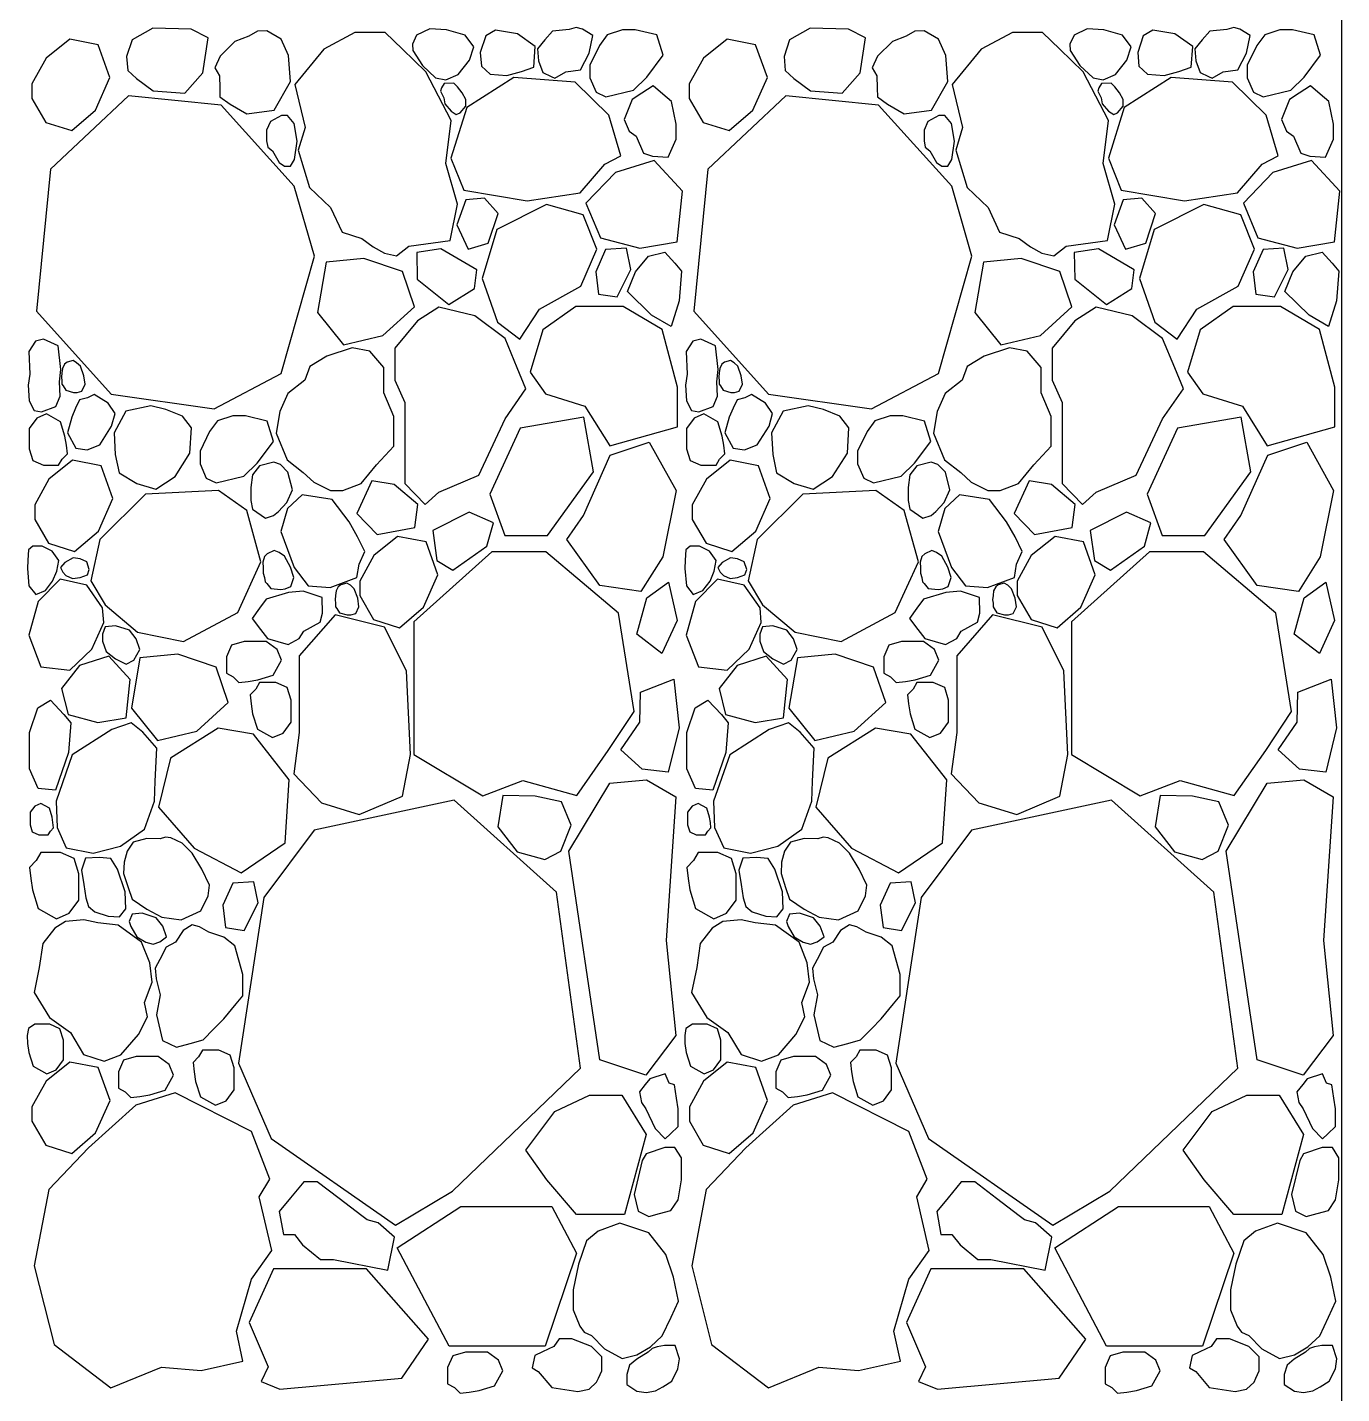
# Model space of a CAD drawing. Header units: millimetres. Extents: x 10227 to 13232, y 2 to 9351.
# Drawn here: x 11831.8 to 12008.2, y 6560.3 to 6743.6 of the extents above; entities that cross this region are included whole.
import ezdxf

# ---------------------------------------------------------------- set-up
doc = ezdxf.new("R2010")
doc.units = ezdxf.units.MM
doc.layers.add('A-WALL-FULL-EXTR', color=1, linetype='Continuous')
doc.layers.add('RETINO', color=20, linetype='Continuous')

msp = doc.modelspace()

# ---------------------------------------------------------------- linework, layer by layer
at = {"layer": 'A-WALL-FULL-EXTR', "ltscale": 0.1}
msp.add_line((12008.18, 6892), (12008.18, 6530.6), dxfattribs=at)
at = {"layer": 'RETINO'}
for points in [[(11848.62, 6743.52), (11845.87, 6741.94)], [(11855.34, 6737.51), (11856.05, 6742.21), (11853.78, 6743.39), (11848.62, 6743.52)], [(11861.25, 6732.03), (11864.93, 6732.49), (11867.1, 6736.36), (11866.83, 6739.85), (11865.85, 6742.03), (11863.93, 6743.14), (11862.69, 6743.12), (11861.52, 6742.44), (11859.66, 6741.74), (11857.67, 6739.77), (11856.96, 6738.2), (11857.57, 6737.14), (11857.61, 6735.46), (11857.64, 6734.31), (11859, 6733.31), (11861.25, 6732.03)], [(11882.98, 6714.24), (11888.53, 6715.01), (11889.5, 6719.88), (11887.94, 6725.35), (11888.66, 6731.13), (11885.26, 6737.67), (11882.14, 6740.69), (11879.82, 6742.93), (11875.76, 6742.93), (11871.58, 6740.69), (11867.71, 6735.97), (11869.08, 6730.19), (11868.16, 6727.15), (11869.68, 6722.13), (11872.49, 6719.47), (11874.03, 6716.16), (11876.67, 6715.29), (11878.19, 6714.15), (11879.71, 6713.34), (11881.34, 6712.95), (11882.98, 6714.24)], [(11884.83, 6738.51), (11886.59, 6736.84), (11887.94, 6736.58), (11889.6, 6737.28), (11891.11, 6739.24), (11891.72, 6741), (11890.53, 6742.58), (11888.05, 6743.3), (11885.79, 6743.44), (11884.04, 6742.57), (11883.48, 6741.35), (11883.51, 6740.5), (11884.83, 6738.51)], [(11893.33, 6742.5), (11892.58, 6740.26), (11892.73, 6738.42)], [(11894.64, 6743.25), (11893.33, 6742.5)], [(11899.76, 6738.3), (11899.96, 6741.04), (11897.56, 6742.77), (11894.64, 6743.25)], [(11904.05, 6737.67), (11906.02, 6737.92), (11907.19, 6740.18), (11907.67, 6742.53), (11906.3, 6743.36), (11905.46, 6743.6), (11904.52, 6743.34), (11902.26, 6743.11), (11901.25, 6741.97), (11900.26, 6740.76), (11900.4, 6739.13), (11900.96, 6737.55), (11902.08, 6737.01), (11902.59, 6736.79), (11904.05, 6737.67)], [(11909.44, 6734.31), (11913.14, 6735.19), (11914.94, 6736.95), (11917.11, 6739.87), (11916.28, 6742.6), (11913.37, 6743.3), (11911.65, 6743.3), (11909.63, 6742.64), (11908.56, 6741.2), (11907.27, 6738.55), (11907.27, 6736.86), (11908.12, 6734.94), (11909.44, 6734.31)], [(11936.85, 6743.52), (11934.09, 6741.94)], [(11943.57, 6737.51), (11944.27, 6742.21), (11942, 6743.39), (11936.85, 6743.52)], [(11949.48, 6732.03), (11953.15, 6732.49), (11955.33, 6736.36), (11955.06, 6739.85), (11954.07, 6742.03), (11952.16, 6743.14), (11950.91, 6743.12), (11949.75, 6742.44), (11947.88, 6741.74), (11945.89, 6739.77), (11945.18, 6738.2), (11945.8, 6737.14), (11945.84, 6735.46), (11945.87, 6734.31), (11947.22, 6733.31), (11949.48, 6732.03)], [(11971.21, 6714.24), (11976.76, 6715.01), (11977.73, 6719.88), (11976.17, 6725.35), (11976.89, 6731.13), (11973.49, 6737.67), (11970.37, 6740.69), (11968.05, 6742.93), (11963.99, 6742.93), (11959.81, 6740.69), (11955.93, 6735.97), (11957.3, 6730.19), (11956.39, 6727.15), (11957.91, 6722.13), (11960.72, 6719.47), (11962.26, 6716.16), (11964.9, 6715.29), (11966.42, 6714.15), (11967.94, 6713.34), (11969.57, 6712.95), (11971.21, 6714.24)], [(11973.05, 6738.51), (11974.82, 6736.84), (11976.16, 6736.58), (11977.83, 6737.28), (11979.34, 6739.24), (11979.95, 6741), (11978.76, 6742.58), (11976.28, 6743.3), (11974.01, 6743.44), (11972.26, 6742.57), (11971.71, 6741.35), (11971.73, 6740.5), (11973.05, 6738.51)], [(11981.55, 6742.5), (11980.81, 6740.26), (11980.96, 6738.42)], [(11982.86, 6743.25), (11981.55, 6742.5)], [(11987.99, 6738.3), (11988.19, 6741.04), (11985.79, 6742.77), (11982.86, 6743.25)], [(11992.27, 6737.67), (11994.25, 6737.92), (11995.42, 6740.18), (11995.89, 6742.53), (11994.53, 6743.36), (11993.69, 6743.6), (11992.75, 6743.34), (11990.48, 6743.11), (11989.47, 6741.97), (11988.48, 6740.76), (11988.63, 6739.13), (11989.18, 6737.55), (11990.31, 6737.01), (11990.82, 6736.79), (11992.27, 6737.67)], [(11997.66, 6734.31), (12001.36, 6735.19), (12003.17, 6736.95), (12005.34, 6739.87), (12004.51, 6742.6), (12001.59, 6743.3), (11999.88, 6743.3), (11997.86, 6742.64), (11996.78, 6741.2), (11995.5, 6738.55), (11995.5, 6736.86), (11996.34, 6734.94), (11997.66, 6734.31)], [(11834.26, 6730.87), (11837.75, 6729.77), (11840.94, 6732.51), (11842.88, 6736.88), (11841.3, 6741.28), (11837.48, 6742.02), (11834.3, 6739.47), (11832.4, 6736.03), (11832.4, 6734.08), (11834.26, 6730.87)], [(11845.87, 6741.94), (11845.12, 6739.7), (11845.27, 6737.85)], [(11922.49, 6730.87), (11925.97, 6729.77), (11929.17, 6732.51), (11931.11, 6736.88), (11929.52, 6741.28), (11925.71, 6742.02), (11922.53, 6739.47), (11920.62, 6736.03), (11920.62, 6734.08), (11922.49, 6730.87)], [(11934.09, 6741.94), (11933.34, 6739.7), (11933.49, 6737.85)], [(11845.27, 6737.85), (11846.45, 6736.78)], [(11846.45, 6736.78), (11848.67, 6735.12), (11852.93, 6734.79), (11855.34, 6737.51)], [(11888.64, 6726.09), (11890.36, 6721.77), (11898.87, 6720.36), (11905.99, 6721.42), (11909.28, 6725.27), (11911.46, 6726.39), (11909.82, 6731.85), (11905.31, 6736.25), (11897.09, 6736.9), (11890.76, 6732.89), (11888.64, 6726.09)], [(11892.73, 6738.42), (11893.92, 6737.35)], [(11893.92, 6737.35), (11896.13, 6737.18), (11898.12, 6737.7), (11899.76, 6738.3)], [(11933.49, 6737.85), (11934.68, 6736.78)], [(11934.68, 6736.78), (11936.89, 6735.12), (11941.15, 6734.79), (11943.57, 6737.51)], [(11976.87, 6726.09), (11978.59, 6721.77), (11987.1, 6720.36), (11994.22, 6721.42), (11997.51, 6725.27), (11999.68, 6726.39), (11998.04, 6731.85), (11993.54, 6736.25), (11985.32, 6736.9), (11978.99, 6732.89), (11976.87, 6726.09)], [(11980.96, 6738.42), (11982.14, 6737.35)], [(11982.14, 6737.35), (11984.36, 6737.18), (11986.35, 6737.7), (11987.99, 6738.3)], [(11887.83, 6733.37), (11888.65, 6732.38), (11889.36, 6731.95), (11889.89, 6732.14), (11890.62, 6733.03), (11890.62, 6733.95), (11890.13, 6734.83), (11889.52, 6735.65), (11889.01, 6736.12), (11887.74, 6736.07), (11887.36, 6735.51), (11887.25, 6735.04), (11887.68, 6734.15), (11887.83, 6733.37)], [(11917.8, 6726.19), (11918.85, 6728.63), (11918.85, 6730.63), (11918.25, 6733.67), (11917.09, 6734.67), (11915.79, 6735.79), (11914.25, 6734.79), (11912.95, 6733.95), (11911.89, 6731.27), (11912.57, 6729.71), (11913.5, 6729.03), (11914.49, 6726.73), (11915.68, 6726.32), (11917.8, 6726.19)], [(11976.06, 6733.37), (11976.88, 6732.38), (11977.59, 6731.95), (11978.12, 6732.14), (11978.85, 6733.03), (11978.85, 6733.95), (11978.36, 6734.83), (11977.75, 6735.65), (11977.23, 6736.12), (11975.96, 6736.07), (11975.59, 6735.51), (11975.47, 6735.04), (11975.9, 6734.15), (11976.06, 6733.37)], [(12006.02, 6726.19), (12007.07, 6728.63), (12007.07, 6730.63), (12006.47, 6733.67), (12005.31, 6734.67), (12004.02, 6735.79), (12002.48, 6734.79), (12001.18, 6733.95), (12000.12, 6731.27), (12000.8, 6729.71), (12001.72, 6729.03), (12002.72, 6726.73), (12003.9, 6726.32), (12006.02, 6726.19)], [(11867.62, 6722.29), (11857.82, 6733.16), (11845.37, 6734.43), (11834.91, 6724.59), (11833, 6705.54), (11843.04, 6694.42), (11856.87, 6692.41), (11865.86, 6697.15), (11870.32, 6712.94), (11867.62, 6722.29)], [(11955.85, 6722.29), (11946.04, 6733.16), (11933.59, 6734.43), (11923.13, 6724.59), (11921.23, 6705.54), (11931.27, 6694.42), (11945.09, 6692.41), (11954.08, 6697.15), (11958.54, 6712.94), (11955.85, 6722.29)], [(11864.69, 6727.04), (11865.57, 6725.49), (11866.29, 6724.98), (11867.09, 6724.98), (11867.66, 6725.89), (11868, 6728.35), (11867.6, 6730.73), (11866.69, 6731.79), (11865.89, 6731.79), (11864.43, 6731.01), (11863.91, 6729.84), (11863.91, 6728.38), (11864.06, 6727.54), (11864.69, 6727.04)], [(11952.91, 6727.04), (11953.8, 6725.49), (11954.51, 6724.98), (11955.31, 6724.98), (11955.88, 6725.89), (11956.23, 6728.35), (11955.83, 6730.73), (11954.91, 6731.79), (11954.11, 6731.79), (11952.65, 6731.01), (11952.14, 6729.84), (11952.14, 6728.38), (11952.28, 6727.54), (11952.91, 6727.04)], [(11913.97, 6714), (11918.99, 6714.84), (11919.7, 6721.66), (11915.91, 6725.77), (11910.72, 6724.15), (11906.76, 6720.04), (11908.7, 6715.4), (11913.97, 6714)], [(12002.19, 6714), (12007.22, 6714.84), (12007.92, 6721.66), (12004.14, 6725.77), (11998.94, 6724.15), (11994.99, 6720.04), (11996.92, 6715.4), (12002.19, 6714)], [(11893.15, 6720.7), (11890.64, 6720.49), (11889.41, 6717.12), (11890.96, 6713.85), (11893.65, 6714.67), (11894.97, 6718.63), (11893.15, 6720.7)], [(11981.38, 6720.7), (11978.86, 6720.49), (11977.64, 6717.12), (11979.18, 6713.85), (11981.88, 6714.67), (11983.2, 6718.63), (11981.38, 6720.7)], [(11900.54, 6705.79), (11906.06, 6708.9), (11908.24, 6713.85), (11906.4, 6718.46), (11901.46, 6719.84), (11894.79, 6716.5), (11892.83, 6709.94), (11894.9, 6704.07), (11897.89, 6701.76), (11900.54, 6705.79)], [(11988.76, 6705.79), (11994.28, 6708.9), (11996.47, 6713.85), (11994.63, 6718.46), (11989.68, 6719.84), (11983.01, 6716.5), (11981.06, 6709.94), (11983.13, 6704.07), (11986.12, 6701.76), (11988.76, 6705.79)], [(11891.82, 6708.6), (11892.13, 6711.1), (11887.3, 6713.92), (11884.06, 6713.42), (11884.13, 6709.84), (11888.38, 6706.43), (11891.82, 6708.6)], [(11908.45, 6707.84), (11910.94, 6707.44), (11912.79, 6711.15), (11912.22, 6713.97), (11909.4, 6713.81), (11908.07, 6710.83), (11908.45, 6707.84)], [(11919.28, 6706.94), (11918.19, 6703.5), (11915.57, 6704.99), (11912.32, 6708.16), (11913.41, 6710.83), (11915.17, 6712.91), (11917.33, 6713.45), (11918.69, 6712), (11919.59, 6710.91), (11919.28, 6706.94)], [(11980.04, 6708.6), (11980.35, 6711.1), (11975.53, 6713.92), (11972.29, 6713.42), (11972.35, 6709.84), (11976.6, 6706.43), (11980.04, 6708.6)], [(11996.67, 6707.84), (11999.16, 6707.44), (12001.02, 6711.15), (12000.44, 6713.97), (11997.63, 6713.81), (11996.29, 6710.83), (11996.67, 6707.84)], [(12007.5, 6706.94), (12006.42, 6703.5), (12003.8, 6704.99), (12000.55, 6708.16), (12001.63, 6710.83), (12003.39, 6712.91), (12005.56, 6713.45), (12006.92, 6712), (12007.82, 6710.91), (12007.5, 6706.94)], [(11876.95, 6712.62), (11871.88, 6712.11), (11870.72, 6705.35), (11874.23, 6701), (11879.52, 6702.27), (11883.74, 6706.11), (11882.12, 6710.87), (11876.95, 6712.62)], [(11965.18, 6712.62), (11960.11, 6712.11), (11958.95, 6705.35), (11962.45, 6701), (11967.75, 6702.27), (11971.96, 6706.11), (11970.34, 6710.87), (11965.18, 6712.62)], [(11887.01, 6681.23), (11892.39, 6683.54), (11895.92, 6691.1), (11898.71, 6695.12), (11897.55, 6697.91), (11895.92, 6701.86), (11891.84, 6704.92), (11887.01, 6706.08), (11884.16, 6704.24), (11881.1, 6700.57), (11881.1, 6696.28), (11882.46, 6693.28), (11882.46, 6690.28), (11882.46, 6685.31), (11882.46, 6682.39), (11885.18, 6679.59), (11887.01, 6681.23)], [(11906.63, 6692.79), (11909.97, 6687.48), (11919.03, 6690), (11919.03, 6695.32), (11916.99, 6703.09), (11911.74, 6706.16), (11905.41, 6706.16), (11900.98, 6703.02), (11899.28, 6697.36), (11901.32, 6694.43), (11906.63, 6692.79)], [(11975.24, 6681.23), (11980.61, 6683.54), (11984.15, 6691.1), (11986.94, 6695.12), (11985.78, 6697.91), (11984.14, 6701.86), (11980.07, 6704.92), (11975.24, 6706.08), (11972.38, 6704.24), (11969.32, 6700.57), (11969.32, 6696.28), (11970.68, 6693.28), (11970.68, 6690.28), (11970.68, 6685.31), (11970.68, 6682.39), (11973.4, 6679.59), (11975.24, 6681.23)], [(11994.86, 6692.79), (11998.2, 6687.48), (12007.26, 6690), (12007.26, 6695.32), (12005.21, 6703.09), (11999.97, 6706.16), (11993.63, 6706.16), (11989.21, 6703.02), (11987.51, 6697.36), (11989.55, 6694.43), (11994.86, 6692.79)], [(11831.9, 6695.59), (11832.02, 6693.51), (11832.71, 6692.22), (11833.68, 6692.02), (11835.6, 6692.73), (11836.19, 6694.12), (11836.1, 6696.06), (11836.28, 6697.7), (11835.92, 6700.87), (11833.94, 6701.76), (11832.87, 6701.49), (11832.01, 6700.11), (11832.12, 6697.07), (11831.9, 6695.59)], [(11866.66, 6685.58), (11868.83, 6683.87), (11870.24, 6682.58), (11872.46, 6681.49), (11874.15, 6681.49), (11876.61, 6682.42), (11878.66, 6684.92), (11880.98, 6687.44), (11880.98, 6691.39), (11879.62, 6694.56), (11879.62, 6697.99), (11877.76, 6700.18), (11875.37, 6700.62), (11871.97, 6699.51), (11869.7, 6698.12), (11869.05, 6696.28), (11866.76, 6694.48), (11865.66, 6692.07), (11865.17, 6689.17), (11866.66, 6685.58)], [(11920.13, 6695.59), (11920.25, 6693.51), (11920.94, 6692.22), (11921.91, 6692.02), (11923.83, 6692.73), (11924.42, 6694.12), (11924.33, 6696.06), (11924.51, 6697.7), (11924.15, 6700.87), (11922.17, 6701.76), (11921.09, 6701.49), (11920.23, 6700.11), (11920.35, 6697.07), (11920.13, 6695.59)], [(11954.89, 6685.58), (11957.06, 6683.87), (11958.47, 6682.58), (11960.68, 6681.49), (11962.37, 6681.49), (11964.83, 6682.42), (11966.88, 6684.92), (11969.21, 6687.44), (11969.21, 6691.39), (11967.85, 6694.56), (11967.85, 6697.99), (11965.98, 6700.18), (11963.6, 6700.62), (11960.2, 6699.51), (11957.93, 6698.12), (11957.27, 6696.28), (11954.99, 6694.48), (11953.89, 6692.07), (11953.4, 6689.17), (11954.89, 6685.58)], [(11836.94, 6694.93), (11837.98, 6694.64), (11838.48, 6694.64), (11839.12, 6694.82), (11839.56, 6695.74), (11839.39, 6696.88), (11838.92, 6698.14), (11838.4, 6698.62), (11837.92, 6698.9), (11837.12, 6698.69), (11836.78, 6698.42), (11836.5, 6697.86), (11836.43, 6697.25), (11836.36, 6696.68), (11836.43, 6696.19), (11836.43, 6695.73), (11836.58, 6695.51), (11836.94, 6694.93)], [(11925.17, 6694.93), (11926.21, 6694.64), (11926.71, 6694.64), (11927.34, 6694.82), (11927.78, 6695.74), (11927.61, 6696.88), (11927.15, 6698.14), (11926.63, 6698.62), (11926.14, 6698.9), (11925.34, 6698.69), (11925.01, 6698.42), (11924.72, 6697.86), (11924.66, 6697.25), (11924.58, 6696.68), (11924.66, 6696.19), (11924.66, 6695.73), (11924.81, 6695.51), (11925.17, 6694.93)], [(11837.76, 6691.3), (11837.19, 6689.2), (11838.32, 6687.16), (11839.83, 6686.92), (11841.53, 6687.6), (11843.1, 6690.1), (11843.56, 6691.8), (11842.62, 6693.2), (11840.76, 6694.37), (11839.86, 6693.89), (11838.81, 6693.63), (11838.27, 6692.51), (11837.76, 6691.3)], [(11851.64, 6683.37), (11853.61, 6686.46), (11853.82, 6689.86), (11852.61, 6691.44), (11850.4, 6692.35), (11848.36, 6692.83), (11845.02, 6692.13), (11843.45, 6689.21), (11843.59, 6686.31), (11844.11, 6683.85), (11846.49, 6682.4), (11849.04, 6681.65), (11851.64, 6683.37)], [(11925.98, 6691.3), (11925.41, 6689.2), (11926.54, 6687.16), (11928.05, 6686.92), (11929.76, 6687.6), (11931.33, 6690.1), (11931.79, 6691.8), (11930.85, 6693.2), (11928.99, 6694.37), (11928.08, 6693.89), (11927.04, 6693.63), (11926.5, 6692.51), (11925.98, 6691.3)], [(11939.86, 6683.37), (11941.84, 6686.46), (11942.05, 6689.86), (11940.84, 6691.44), (11938.62, 6692.35), (11936.58, 6692.83), (11933.25, 6692.13), (11931.67, 6689.21), (11931.82, 6686.31), (11932.34, 6683.85), (11934.72, 6682.4), (11937.27, 6681.65), (11939.86, 6683.37)], [(11836.84, 6688.76), (11836.25, 6690.69), (11834.36, 6691.74), (11833.05, 6691.18), (11832.04, 6689.81), (11832.04, 6687.07), (11832.52, 6685.5), (11833.95, 6684.87), (11835.99, 6684.87), (11836.46, 6685.69), (11837.16, 6686.41), (11837.03, 6687.56), (11836.84, 6688.76)], [(11857.13, 6682.5), (11860.83, 6683.38), (11862.63, 6685.14), (11864.81, 6688.05), (11863.98, 6690.79), (11861.06, 6691.49), (11859.35, 6691.49), (11857.32, 6690.83), (11856.25, 6689.39), (11854.97, 6686.74), (11854.97, 6685.05), (11855.81, 6683.13), (11857.13, 6682.5)], [(11895.87, 6675.45), (11901.59, 6675.45), (11907.77, 6683.98), (11906.47, 6691.33), (11897.93, 6689.82), (11893.85, 6681)], [(11925.06, 6688.76), (11924.48, 6690.69), (11922.59, 6691.74), (11921.28, 6691.18), (11920.27, 6689.81), (11920.27, 6687.07), (11920.75, 6685.5), (11922.18, 6684.87), (11924.22, 6684.87), (11924.69, 6685.69), (11925.39, 6686.41), (11925.26, 6687.56), (11925.06, 6688.76)], [(11945.36, 6682.5), (11949.06, 6683.38), (11950.86, 6685.14), (11953.03, 6688.05), (11952.2, 6690.79), (11949.29, 6691.49), (11947.58, 6691.49), (11945.55, 6690.83), (11944.48, 6689.39), (11943.2, 6686.74), (11943.2, 6685.05), (11944.04, 6683.13), (11945.36, 6682.5)], [(11984.1, 6675.45), (11989.82, 6675.45), (11996, 6683.98), (11994.7, 6691.33), (11986.15, 6689.82), (11982.08, 6681)], [(11908.64, 6668.74), (11904.2, 6674.91), (11906.42, 6678.1), (11910.03, 6686.22), (11915.26, 6687.96), (11918.86, 6681.45), (11917.06, 6672.56)], [(11996.86, 6668.74), (11992.43, 6674.91), (11994.65, 6678.1), (11998.26, 6686.22), (12003.49, 6687.96), (12007.09, 6681.45), (12005.29, 6672.56)], [(11834.65, 6674.4), (11838.13, 6673.29), (11841.33, 6676.03), (11843.27, 6680.4), (11841.68, 6684.8), (11837.87, 6685.54), (11834.69, 6683), (11832.78, 6679.55), (11832.78, 6677.6), (11834.65, 6674.4)], [(11922.88, 6674.4), (11926.36, 6673.29), (11929.56, 6676.03), (11931.5, 6680.4), (11929.91, 6684.8), (11926.1, 6685.54), (11922.92, 6683), (11921.01, 6679.55), (11921.01, 6677.6), (11922.88, 6674.4)], [(11867.36, 6681.54), (11866.77, 6683.92), (11865.76, 6684.98), (11864.86, 6685.27), (11862.95, 6684.8), (11862.01, 6683.56), (11861.78, 6681.86), (11861.77, 6680.13), (11861.99, 6678.97), (11863.77, 6677.74), (11864.84, 6678.12), (11865.48, 6678.64), (11866.6, 6679.87), (11867.36, 6681.54)], [(11955.58, 6681.54), (11955, 6683.92), (11953.98, 6684.98), (11953.08, 6685.27), (11951.18, 6684.8), (11950.24, 6683.56), (11950.01, 6681.86), (11950, 6680.13), (11950.22, 6678.97), (11951.99, 6677.74), (11953.07, 6678.12), (11953.71, 6678.64), (11954.82, 6679.87), (11955.58, 6681.54)], [(11878.03, 6682.79), (11876, 6678.39), (11878.72, 6675.55), (11883.78, 6676.5), (11884.2, 6679.58), (11881, 6682.27), (11878.03, 6682.79)], [(11966.25, 6682.79), (11964.22, 6678.39), (11966.95, 6675.55), (11972, 6676.5), (11972.43, 6679.58), (11969.23, 6682.27), (11966.25, 6682.79)], [(11861.24, 6678.78), (11857.45, 6681.47), (11847.64, 6680.98), (11841.5, 6674.9), (11840.32, 6669.36), (11842.25, 6666.13), (11846.59, 6662.44), (11852.77, 6661.19), (11860.02, 6665.12), (11863.15, 6671.92), (11861.24, 6678.78)], [(11874.98, 6677.25), (11872.69, 6680.28), (11868.66, 6680.89), (11866.71, 6679.06), (11865.82, 6675.97), (11867.61, 6671.12), (11869.48, 6668.66), (11872.43, 6668.47), (11876.03, 6669.8), (11876.33, 6671.57), (11877.09, 6673.3), (11876.12, 6675.24), (11874.98, 6677.25)], [(11893.85, 6681), (11895.87, 6675.45)], [(11949.47, 6678.78), (11945.68, 6681.47), (11935.86, 6680.98), (11929.73, 6674.9), (11928.54, 6669.36), (11930.47, 6666.13), (11934.82, 6662.44), (11940.99, 6661.19), (11948.24, 6665.12), (11951.38, 6671.92), (11949.47, 6678.78)], [(11963.21, 6677.25), (11960.91, 6680.28), (11956.88, 6680.89), (11954.94, 6679.06), (11954.04, 6675.97), (11955.84, 6671.12), (11957.71, 6668.66), (11960.65, 6668.47), (11964.26, 6669.8), (11964.56, 6671.57), (11965.31, 6673.3), (11964.35, 6675.24), (11963.21, 6677.25)], [(11982.08, 6681), (11984.1, 6675.45)], [(11886.77, 6672.09), (11888.91, 6670.77), (11893.48, 6673.99), (11894.37, 6677.15), (11891.08, 6678.58), (11886.21, 6676.12), (11886.77, 6672.09)], [(11974.99, 6672.09), (11977.14, 6670.77), (11981.71, 6673.99), (11982.59, 6677.15), (11979.31, 6678.58), (11974.44, 6676.12), (11974.99, 6672.09)], [(11878.26, 6664.17), (11881.75, 6663.06), (11884.94, 6665.8), (11886.89, 6670.17), (11885.3, 6674.57), (11881.48, 6675.31), (11878.31, 6672.77), (11876.4, 6669.32), (11876.4, 6667.37), (11878.26, 6664.17)], [(11966.49, 6664.17), (11969.98, 6663.06), (11973.17, 6665.8), (11975.11, 6670.17), (11973.53, 6674.57), (11969.71, 6675.31), (11966.53, 6672.77), (11964.63, 6669.32), (11964.63, 6667.37), (11966.49, 6664.17)], [(11832.01, 6668.67), (11832.95, 6667.53), (11834.23, 6668.03), (11835.18, 6669.32), (11835.76, 6670.66), (11836, 6672.06), (11835.14, 6673.34), (11833.78, 6674), (11832.53, 6674), (11831.94, 6673.52), (11831.86, 6672.12), (11831.82, 6671.02), (11832.01, 6668.67)], [(11864.47, 6668.34), (11865.8, 6668.18), (11866.41, 6668.27), (11867.16, 6668.6), (11867.54, 6669.81), (11867.11, 6671.19), (11866.31, 6672.64), (11865.58, 6673.14), (11864.93, 6673.4), (11863.99, 6672.99), (11863.63, 6672.6), (11863.38, 6671.86), (11863.42, 6671.09), (11863.43, 6670.38), (11863.61, 6669.79), (11863.7, 6669.23), (11863.93, 6668.98), (11864.47, 6668.34)], [(11905.53, 6640.55), (11909.76, 6646.58), (11913.24, 6651.82), (11911.14, 6664.99), (11901.39, 6673.23), (11894.15, 6673.23), (11883.68, 6663.86), (11883.68, 6646.03), (11892.94, 6640.49), (11898.27, 6642.55), (11905.53, 6640.55)], [(11917.06, 6672.56), (11914.14, 6667.91)], [(11920.24, 6668.67), (11921.17, 6667.53), (11922.46, 6668.03), (11923.41, 6669.32), (11923.99, 6670.66), (11924.23, 6672.06), (11923.36, 6673.34), (11922.01, 6674), (11920.76, 6674), (11920.17, 6673.52), (11920.08, 6672.12), (11920.05, 6671.02), (11920.24, 6668.67)], [(11952.69, 6668.34), (11954.03, 6668.18), (11954.64, 6668.27), (11955.39, 6668.6), (11955.76, 6669.81), (11955.34, 6671.19), (11954.53, 6672.64), (11953.81, 6673.14), (11953.16, 6673.4), (11952.22, 6672.99), (11951.85, 6672.6), (11951.61, 6671.86), (11951.64, 6671.09), (11951.66, 6670.38), (11951.84, 6669.79), (11951.92, 6669.23), (11952.15, 6668.98), (11952.69, 6668.34)], [(11993.76, 6640.55), (11997.99, 6646.58), (12001.46, 6651.82), (11999.36, 6664.99), (11989.62, 6673.23), (11982.37, 6673.23), (11971.91, 6663.86), (11971.91, 6646.03), (11981.16, 6640.49), (11986.5, 6642.55), (11993.76, 6640.55)], [(12005.29, 6672.56), (12002.37, 6667.91)], [(11837.87, 6669.68), (11838.89, 6669.81), (11839.87, 6670.17), (11840.1, 6670.89), (11839.78, 6671.91), (11838.89, 6672.32), (11837.94, 6672.43), (11836.81, 6671.83), (11836.24, 6671.13), (11836.54, 6670.5), (11836.97, 6670.08), (11837.87, 6669.68)], [(11926.1, 6669.68), (11927.11, 6669.81), (11928.1, 6670.17), (11928.33, 6670.89), (11928.01, 6671.91), (11927.12, 6672.32), (11926.17, 6672.43), (11925.04, 6671.83), (11924.47, 6671.13), (11924.76, 6670.5), (11925.2, 6670.08), (11926.1, 6669.68)], [(11839.76, 6668.75), (11836.2, 6669.56), (11833.24, 6666.56), (11831.97, 6662.05), (11833.62, 6657.8), (11837.48, 6657.37), (11840.44, 6660.18), (11842.05, 6663.77), (11841.89, 6665.71), (11839.76, 6668.75)], [(11873.68, 6665.07), (11874.72, 6664.78), (11875.22, 6664.78), (11875.86, 6664.96), (11876.3, 6665.87), (11876.13, 6667.02), (11875.66, 6668.27), (11875.15, 6668.76), (11874.66, 6669.04), (11873.86, 6668.83), (11873.52, 6668.56), (11873.24, 6668), (11873.17, 6667.38), (11873.1, 6666.82), (11873.17, 6666.33), (11873.17, 6665.87), (11873.33, 6665.64), (11873.68, 6665.07)], [(11916.96, 6659.61), (11913.57, 6662.2), (11914.94, 6667.07), (11917.82, 6669.19), (11918.98, 6664.01), (11916.96, 6659.61)], [(11927.99, 6668.75), (11924.42, 6669.56), (11921.47, 6666.56), (11920.2, 6662.05), (11921.85, 6657.8), (11925.71, 6657.37), (11928.67, 6660.18), (11930.28, 6663.77), (11930.12, 6665.71), (11927.99, 6668.75)], [(11961.91, 6665.07), (11962.95, 6664.78), (11963.45, 6664.78), (11964.09, 6664.96), (11964.53, 6665.87), (11964.36, 6667.02), (11963.89, 6668.27), (11963.37, 6668.76), (11962.89, 6669.04), (11962.09, 6668.83), (11961.75, 6668.56), (11961.47, 6668), (11961.4, 6667.38), (11961.33, 6666.82), (11961.4, 6666.33), (11961.4, 6665.87), (11961.55, 6665.64), (11961.91, 6665.07)], [(12005.19, 6659.61), (12001.79, 6662.2), (12003.17, 6667.07), (12006.04, 6669.19), (12007.2, 6664.01), (12005.19, 6659.61)], [(11871.34, 6667.12), (11868.82, 6667.95), (11866.83, 6667.77), (11863.85, 6666.91), (11862.96, 6665.67), (11861.96, 6664.28), (11863.08, 6662.83), (11864.03, 6661.61), (11866.8, 6660.79), (11868.29, 6661.6), (11868.88, 6662.58), (11871.09, 6663.78), (11871.4, 6664.99), (11871.34, 6667.12)], [(11914.14, 6667.91), (11908.64, 6668.74)], [(11959.57, 6667.12), (11957.04, 6667.95), (11955.05, 6667.77), (11952.08, 6666.91), (11951.18, 6665.67), (11950.18, 6664.28), (11951.31, 6662.83), (11952.26, 6661.61), (11955.02, 6660.79), (11956.52, 6661.6), (11957.11, 6662.58), (11959.32, 6663.78), (11959.63, 6664.99), (11959.57, 6667.12)], [(12002.37, 6667.91), (11996.86, 6668.74)], [(11842.38, 6659.85), (11843.61, 6658.88), (11845.05, 6658.18), (11846.1, 6658.7), (11846.88, 6660.14), (11846.38, 6661.56), (11845.48, 6662.71), (11843.61, 6663.32), (11842.24, 6663.19), (11841.86, 6662.19), (11841.86, 6661.27), (11842.38, 6659.85)], [(11876.34, 6638), (11882.14, 6640.47), (11883.21, 6646.03), (11882.67, 6657.26), (11879.74, 6663.13), (11873.1, 6664.77), (11868.29, 6659.3), (11868.29, 6649.01), (11867.56, 6643.43), (11871.28, 6639.55), (11876.34, 6638)], [(11930.61, 6659.85), (11931.84, 6658.88), (11933.28, 6658.18), (11934.32, 6658.7), (11935.11, 6660.14), (11934.6, 6661.56), (11933.71, 6662.71), (11931.84, 6663.32), (11930.46, 6663.19), (11930.08, 6662.19), (11930.09, 6661.27), (11930.61, 6659.85)], [(11964.57, 6638), (11970.37, 6640.47), (11971.44, 6646.03), (11970.9, 6657.26), (11967.97, 6663.13), (11961.33, 6664.77), (11956.52, 6659.3), (11956.52, 6649.01), (11955.79, 6643.43), (11959.51, 6639.55), (11964.57, 6638)], [(11862.71, 6656.05), (11864.79, 6656.68), (11865.91, 6658.72), (11865.31, 6660.12), (11863.84, 6661.21), (11860.88, 6661.21), (11859.19, 6660.7), (11858.51, 6659.16), (11858.51, 6656.96), (11859.4, 6656.45), (11860.18, 6655.7), (11861.41, 6655.84), (11862.71, 6656.05)], [(11950.94, 6656.05), (11953.01, 6656.68), (11954.14, 6658.72), (11953.54, 6660.12), (11952.06, 6661.21), (11949.11, 6661.21), (11947.42, 6660.7), (11946.74, 6659.16), (11946.74, 6656.96), (11947.63, 6656.45), (11948.4, 6655.7), (11949.63, 6655.84), (11950.94, 6656.05)], [(11841.27, 6650.33), (11845.06, 6650.97), (11845.6, 6656.12), (11842.74, 6659.23), (11838.81, 6658), (11836.39, 6654.9), (11837.29, 6651.39), (11841.27, 6650.33)], [(11851.98, 6659.52), (11846.91, 6659.01), (11845.75, 6652.25), (11849.25, 6647.9), (11854.54, 6649.17), (11858.76, 6653), (11857.14, 6657.77), (11851.98, 6659.52)], [(11929.49, 6650.33), (11933.29, 6650.97), (11933.82, 6656.12), (11930.96, 6659.23), (11927.04, 6658), (11924.62, 6654.9), (11925.51, 6651.39), (11929.49, 6650.33)], [(11940.2, 6659.52), (11935.13, 6659.01), (11933.97, 6652.25), (11937.48, 6647.9), (11942.77, 6649.17), (11946.99, 6653), (11945.37, 6657.77), (11940.2, 6659.52)], [(11913.99, 6650.4), (11914.06, 6654.41), (11918.56, 6656.14), (11919.25, 6649.64), (11917.81, 6643.68)], [(12002.21, 6650.4), (12002.28, 6654.41), (12006.79, 6656.14), (12007.48, 6649.64), (12006.04, 6643.68)], [(11862.03, 6651.52), (11862.67, 6649.44), (11864.7, 6648.32), (11866.11, 6648.91), (11867.2, 6650.39), (11867.2, 6653.35), (11866.68, 6655.03), (11865.14, 6655.72), (11862.95, 6655.72), (11862.44, 6654.83), (11861.69, 6654.05), (11861.82, 6652.82), (11862.03, 6651.52)], [(11950.26, 6651.52), (11950.89, 6649.44), (11952.93, 6648.32), (11954.34, 6648.91), (11955.43, 6650.39), (11955.43, 6653.35), (11954.91, 6655.03), (11953.37, 6655.72), (11951.17, 6655.72), (11950.66, 6654.83), (11949.91, 6654.05), (11950.05, 6652.82), (11950.26, 6651.52)], [(11837.3, 6646.32), (11835.57, 6641.27), (11833.25, 6641.49), (11832.09, 6644.1), (11832.08, 6649), (11833.19, 6652.29), (11834.91, 6653.32), (11836.71, 6651.39), (11837.61, 6650.3), (11837.3, 6646.32)], [(11925.53, 6646.32), (11923.8, 6641.27), (11921.48, 6641.49), (11920.31, 6644.1), (11920.31, 6649), (11921.42, 6652.29), (11923.13, 6653.32), (11924.94, 6651.39), (11925.84, 6650.3), (11925.53, 6646.32)], [(11848.94, 6642.46), (11849.18, 6646.89), (11847.29, 6649.03), (11845.72, 6650.29), (11843.15, 6649.39), (11837.82, 6645.99), (11835.65, 6639.79), (11835.78, 6636.26), (11837.02, 6633.52), (11840.61, 6632.8), (11844.3, 6633.73), (11847.5, 6636.04), (11848.86, 6639.8), (11848.94, 6642.46)], [(11857.4, 6649.56), (11850.99, 6645.53), (11849.41, 6638.97)], [(11866.95, 6642.66), (11862.15, 6648.75), (11857.4, 6649.56)], [(11914.3, 6644.09), (11911.45, 6646.67), (11913.99, 6650.4)], [(11937.17, 6642.46), (11937.4, 6646.89), (11935.52, 6649.03), (11933.94, 6650.29), (11931.37, 6649.39), (11926.05, 6645.99), (11923.87, 6639.79), (11924.01, 6636.26), (11925.25, 6633.52), (11928.84, 6632.8), (11932.52, 6633.73), (11935.72, 6636.04), (11937.09, 6639.8), (11937.17, 6642.46)], [(11945.63, 6649.56), (11939.22, 6645.53), (11937.63, 6638.97)], [(11955.18, 6642.66), (11950.37, 6648.75), (11945.63, 6649.56)], [(12002.52, 6644.09), (11999.68, 6646.67), (12002.21, 6650.4)], [(11917.81, 6643.68), (11914.3, 6644.09)], [(12006.04, 6643.68), (12002.52, 6644.09)], [(11849.41, 6638.97), (11854.16, 6633.48), (11860.49, 6630.18), (11866.41, 6634.19), (11866.95, 6642.66)], [(11914.78, 6603.02), (11908.62, 6605.06), (11904.46, 6633.07), (11909.98, 6642.19), (11914.88, 6642.63), (11918.81, 6640.34), (11917.53, 6621.07)], [(11937.63, 6638.97), (11942.38, 6633.48), (11948.72, 6630.18), (11954.63, 6634.19), (11955.18, 6642.66)], [(12003, 6603.02), (11996.85, 6605.06), (11992.68, 6633.07), (11998.2, 6642.19), (12003.11, 6642.63), (12007.03, 6640.34), (12005.75, 6621.07)], [(11835.11, 6637.65), (11834.75, 6638.83), (11833.59, 6639.47), (11832.79, 6639.13), (11832.17, 6638.29), (11832.17, 6636.61), (11832.46, 6635.65), (11833.34, 6635.26), (11834.59, 6635.26), (11834.88, 6635.76), (11835.31, 6636.21), (11835.23, 6636.91), (11835.11, 6637.65)], [(11864.52, 6594.53), (11881.18, 6582.88), (11888.85, 6587.46), (11906.01, 6603.96), (11902.81, 6627.56), (11889.07, 6639.93), (11870.3, 6635.89), (11863.51, 6626.84), (11860.11, 6604.64), (11864.52, 6594.53)], [(11903.47, 6639.68), (11899.93, 6640.47), (11895.61, 6640.53), (11894.94, 6636.35), (11897.51, 6632.98)], [(11903.4, 6633.05), (11904.78, 6636.57), (11903.47, 6639.68)], [(11923.34, 6637.65), (11922.97, 6638.83), (11921.81, 6639.47), (11921.01, 6639.13), (11920.39, 6638.29), (11920.39, 6636.61), (11920.69, 6635.65), (11921.57, 6635.26), (11922.81, 6635.26), (11923.11, 6635.76), (11923.53, 6636.21), (11923.46, 6636.91), (11923.34, 6637.65)], [(11952.74, 6594.53), (11969.41, 6582.88), (11977.07, 6587.46), (11994.24, 6603.96), (11991.03, 6627.56), (11977.3, 6639.93), (11958.52, 6635.89), (11951.73, 6626.84), (11948.34, 6604.64), (11952.74, 6594.53)], [(11991.69, 6639.68), (11988.15, 6640.47), (11983.84, 6640.53), (11983.16, 6636.35), (11985.73, 6632.98)], [(11991.63, 6633.05), (11993, 6636.57), (11991.69, 6639.68)], [(11849.63, 6634.72), (11847.82, 6634.79), (11846, 6634.29), (11845.2, 6633.06), (11844.78, 6631.61), (11844.71, 6630.06), (11845.34, 6628.19), (11845.86, 6626.62), (11847.81, 6625.27), (11849.84, 6624.22), (11852.44, 6623.85), (11855.06, 6625.08), (11856.04, 6627.08), (11856.22, 6628.51), (11855.22, 6630.66), (11853.9, 6632.78), (11852.58, 6634.16), (11851.05, 6634.85), (11850.35, 6634.97), (11849.63, 6634.72)], [(11937.86, 6634.72), (11936.05, 6634.79), (11934.23, 6634.29), (11933.42, 6633.06), (11933.01, 6631.61), (11932.94, 6630.06), (11933.56, 6628.19), (11934.09, 6626.62), (11936.03, 6625.27), (11938.06, 6624.22), (11940.66, 6623.85), (11943.28, 6625.08), (11944.27, 6627.08), (11944.44, 6628.51), (11943.45, 6630.66), (11942.13, 6632.78), (11940.81, 6634.16), (11939.28, 6634.85), (11938.58, 6634.97), (11937.86, 6634.72)], [(11832.49, 6627.86), (11833.25, 6625.36), (11835.7, 6624.01), (11837.39, 6624.73), (11838.69, 6626.5), (11838.69, 6630.05), (11838.07, 6632.07), (11836.22, 6632.9), (11833.59, 6632.9), (11832.98, 6631.83), (11832.08, 6630.9), (11832.24, 6629.42), (11832.49, 6627.86)], [(11840.86, 6624.91), (11842.66, 6624.35), (11844.17, 6624.24), (11845.02, 6625.35), (11844.91, 6627.61), (11843.89, 6630.65), (11842.98, 6632.08), (11841.42, 6632.2), (11839.61, 6632.12), (11839.07, 6630.53), (11839.36, 6628.6), (11839.62, 6626.79), (11840.02, 6625.66), (11840.86, 6624.91)], [(11897.51, 6632.98), (11901.25, 6631.96), (11903.4, 6633.05)], [(11920.72, 6627.86), (11921.48, 6625.36), (11923.93, 6624.01), (11925.61, 6624.73), (11926.92, 6626.5), (11926.92, 6630.05), (11926.3, 6632.07), (11924.45, 6632.9), (11921.82, 6632.9), (11921.2, 6631.83), (11920.31, 6630.9), (11920.47, 6629.42), (11920.72, 6627.86)], [(11929.08, 6624.91), (11930.89, 6624.35), (11932.4, 6624.24), (11933.24, 6625.35), (11933.14, 6627.61), (11932.12, 6630.65), (11931.21, 6632.08), (11929.65, 6632.2), (11927.83, 6632.12), (11927.3, 6630.53), (11927.58, 6628.6), (11927.85, 6626.79), (11928.24, 6625.66), (11929.08, 6624.91)], [(11985.73, 6632.98), (11989.48, 6631.96), (11991.63, 6633.05)], [(11858.4, 6622.82), (11860.89, 6622.42), (11862.75, 6626.13), (11862.17, 6628.95), (11859.36, 6628.79), (11858.02, 6625.81), (11858.4, 6622.82)], [(11946.63, 6622.82), (11949.12, 6622.42), (11950.97, 6626.13), (11950.4, 6628.95), (11947.58, 6628.79), (11946.25, 6625.81), (11946.63, 6622.82)], [(11843.99, 6623.13), (11841.25, 6623.46), (11839.38, 6623.84), (11836.92, 6623.62), (11835.47, 6622.74), (11833.85, 6620.67), (11833.39, 6617.47), (11832.71, 6614.11), (11834.76, 6610.74), (11837.57, 6608.73), (11839.35, 6605.8), (11842.09, 6604.89), (11844.35, 6605.76), (11846.69, 6608.46), (11847.9, 6610.83), (11847.51, 6612.74), (11848.53, 6615.47), (11848.22, 6618.1), (11847.13, 6620.84), (11843.99, 6623.13)], [(11846.47, 6621.57), (11847.7, 6620.88), (11848.66, 6620.58), (11849.56, 6620.91), (11850.49, 6621.57), (11849.98, 6622.99), (11849.09, 6624.14), (11847.21, 6624.75), (11845.84, 6624.62), (11845.46, 6623.62), (11845.66, 6622.94), (11846.47, 6621.57)], [(11849.12, 6611.12), (11849.92, 6607.65), (11851.81, 6606.79), (11853.66, 6607.28), (11855.39, 6607.73), (11856.84, 6609.21), (11858.17, 6610.57), (11859.81, 6612.58), (11860.71, 6613.67), (11860.71, 6616.54), (11859.65, 6620.37), (11858.15, 6621.52), (11856.15, 6622.21), (11854.89, 6622.9), (11853.92, 6623.19), (11852.7, 6622.43), (11851.68, 6620.85), (11850.43, 6620.17), (11849.56, 6618.53), (11848.95, 6617.36), (11849.07, 6615.95), (11849.62, 6613.77), (11849.12, 6611.12)], [(11932.22, 6623.13), (11929.48, 6623.46), (11927.6, 6623.84), (11925.14, 6623.62), (11923.7, 6622.74), (11922.08, 6620.67), (11921.62, 6617.47), (11920.94, 6614.11), (11922.99, 6610.74), (11925.8, 6608.73), (11927.58, 6605.8), (11930.31, 6604.89), (11932.58, 6605.76), (11934.91, 6608.46), (11936.13, 6610.83), (11935.73, 6612.74), (11936.75, 6615.47), (11936.44, 6618.1), (11935.36, 6620.84), (11932.22, 6623.13)], [(11934.69, 6621.57), (11935.92, 6620.88), (11936.89, 6620.58), (11937.79, 6620.91), (11938.71, 6621.57), (11938.21, 6622.99), (11937.32, 6624.14), (11935.44, 6624.75), (11934.07, 6624.62), (11933.69, 6623.62), (11933.89, 6622.94), (11934.69, 6621.57)], [(11937.35, 6611.12), (11938.14, 6607.65), (11940.04, 6606.79), (11941.89, 6607.28), (11943.62, 6607.73), (11945.07, 6609.21), (11946.4, 6610.57), (11948.04, 6612.58), (11948.93, 6613.67), (11948.93, 6616.54), (11947.87, 6620.37), (11946.38, 6621.52), (11944.37, 6622.21), (11943.12, 6622.9), (11942.15, 6623.19), (11940.93, 6622.43), (11939.9, 6620.85), (11938.66, 6620.17), (11937.79, 6618.53), (11937.18, 6617.36), (11937.3, 6615.95), (11937.84, 6613.77), (11937.35, 6611.12)], [(11917.53, 6621.07), (11918.81, 6608.32)], [(12005.75, 6621.07), (12007.03, 6608.32)], [(11831.99, 6606.07), (11832.56, 6604.21), (11834.39, 6603.19), (11835.66, 6603.73), (11836.64, 6605.06), (11836.64, 6607.72), (11836.17, 6609.24), (11834.79, 6609.85), (11832.81, 6609.85), (11831.94, 6609.29), (11831.79, 6608.35), (11831.8, 6607.25), (11831.99, 6606.07)], [(11918.81, 6608.32), (11914.78, 6603.02)], [(11920.22, 6606.07), (11920.79, 6604.21), (11922.62, 6603.19), (11923.89, 6603.73), (11924.87, 6605.06), (11924.87, 6607.72), (11924.4, 6609.24), (11923.01, 6609.85), (11921.04, 6609.85), (11920.16, 6609.29), (11920.02, 6608.35), (11920.03, 6607.25), (11920.22, 6606.07)], [(12007.03, 6608.32), (12003, 6603.02)], [(11834.28, 6593.61), (11837.76, 6592.51), (11840.96, 6595.25), (11842.9, 6599.61), (11841.31, 6604.02), (11837.5, 6604.76), (11834.32, 6602.21), (11832.41, 6598.77), (11832.41, 6596.82), (11834.28, 6593.61)], [(11848.21, 6600.36), (11850.29, 6600.99), (11851.42, 6603.03), (11850.82, 6604.43), (11849.34, 6605.52), (11846.38, 6605.52), (11844.7, 6605.01), (11844.01, 6603.46), (11844.01, 6601.27), (11844.9, 6600.76), (11845.68, 6600.01), (11846.91, 6600.15), (11848.21, 6600.36)], [(11854.38, 6602.17), (11855.01, 6600.09), (11857.05, 6598.97), (11858.46, 6599.57), (11859.55, 6601.04), (11859.55, 6604), (11859.03, 6605.69), (11857.49, 6606.37), (11855.29, 6606.37), (11854.78, 6605.48), (11854.03, 6604.7), (11854.17, 6603.47), (11854.38, 6602.17)], [(11922.5, 6593.61), (11925.99, 6592.51), (11929.18, 6595.25), (11931.13, 6599.61), (11929.54, 6604.02), (11925.72, 6604.76), (11922.55, 6602.21), (11920.64, 6598.77), (11920.64, 6596.82), (11922.5, 6593.61)], [(11936.44, 6600.36), (11938.52, 6600.99), (11939.64, 6603.03), (11939.04, 6604.43), (11937.57, 6605.52), (11934.61, 6605.52), (11932.92, 6605.01), (11932.24, 6603.46), (11932.24, 6601.27), (11933.13, 6600.76), (11933.91, 6600.01), (11935.14, 6600.15), (11936.44, 6600.36)], [(11942.61, 6602.17), (11943.24, 6600.09), (11945.28, 6598.97), (11946.68, 6599.57), (11947.77, 6601.04), (11947.77, 6604), (11947.25, 6605.69), (11945.71, 6606.37), (11943.52, 6606.37), (11943.01, 6605.48), (11942.26, 6604.7), (11942.39, 6603.47), (11942.61, 6602.17)], [(11914.8, 6598.51), (11916.07, 6595.85), (11917.38, 6594.45), (11918.09, 6595.13), (11919.13, 6596.12), (11919.13, 6598.5), (11918.91, 6599.93), (11918.64, 6601.73), (11917.92, 6601.94), (11917.37, 6603.19), (11915.34, 6602.54), (11914.73, 6601.77), (11913.94, 6600.79), (11914.23, 6599.35), (11914.8, 6598.51)], [(12003.03, 6598.51), (12004.29, 6595.85), (12005.6, 6594.45), (12006.32, 6595.13), (12007.35, 6596.12), (12007.35, 6598.5), (12007.14, 6599.93), (12006.87, 6601.73), (12006.15, 6601.94), (12005.6, 6603.19), (12003.56, 6602.54), (12002.95, 6601.77), (12002.17, 6600.79), (12002.45, 6599.35), (12003.03, 6598.51)], [(11855.12, 6563.39), (11860.73, 6564.65), (11859.84, 6568.64), (11861.87, 6575.62), (11864.59, 6579.48), (11862.92, 6586.68), (11864.33, 6589.05), (11861.87, 6595.46), (11851.61, 6600.63), (11846.35, 6598.97), (11840.01, 6593.27), (11834.68, 6587.66), (11832.72, 6577.41), (11835.39, 6566.87), (11843.01, 6561.05), (11849.8, 6563.84), (11855.12, 6563.39)], [(11901.51, 6588.95), (11898.69, 6592.95), (11902.6, 6598.13), (11907.23, 6600.31), (11911.58, 6600.31), (11914.85, 6595.04), (11911.95, 6584.31), (11905.5, 6584.31), (11901.51, 6588.95)], [(11943.34, 6563.39), (11948.96, 6564.65), (11948.07, 6568.64), (11950.1, 6575.62), (11952.82, 6579.48), (11951.15, 6586.68), (11952.55, 6589.05), (11950.1, 6595.46), (11939.84, 6600.63), (11934.58, 6598.97), (11928.24, 6593.27), (11922.91, 6587.66), (11920.95, 6577.41), (11923.61, 6566.87), (11931.24, 6561.05), (11938.02, 6563.84), (11943.34, 6563.39)], [(11989.73, 6588.95), (11986.92, 6592.95), (11990.82, 6598.13), (11995.45, 6600.31), (11999.81, 6600.31), (12003.08, 6595.04), (12000.17, 6584.31), (11993.73, 6584.31), (11989.73, 6588.95)], [(11913.78, 6584.75), (11915.22, 6584.03), (11916.65, 6584.43), (11918.17, 6584.85), (11919.12, 6586.27), (11919.57, 6588.98), (11919.57, 6591.93), (11918.7, 6593.3), (11917.36, 6593.3), (11914.84, 6592.47), (11914.32, 6591.55), (11913.24, 6587.01), (11913.78, 6584.75)], [(12002, 6584.75), (12003.44, 6584.03), (12004.88, 6584.43), (12006.4, 6584.85), (12007.35, 6586.27), (12007.8, 6588.98), (12007.8, 6591.93), (12006.93, 6593.3), (12005.58, 6593.3), (12003.06, 6592.47), (12002.55, 6591.55), (12001.47, 6587.01), (12002, 6584.75)], [(11868.74, 6580.23), (11871.13, 6578.26), (11872.9, 6578.26), (11880.17, 6576.85), (11881.05, 6581.27), (11878.87, 6583.19), (11877.39, 6583.58), (11876.69, 6584.13), (11873.62, 6586.47), (11870.71, 6588.69), (11868.9, 6588.69), (11867.13, 6586.57), (11865.6, 6584.73), (11866.15, 6581.63), (11867.65, 6581.63), (11868.74, 6580.23)], [(11956.97, 6580.23), (11959.36, 6578.26), (11961.12, 6578.26), (11968.39, 6576.85), (11969.28, 6581.27), (11967.1, 6583.19), (11965.61, 6583.58), (11964.91, 6584.13), (11961.85, 6586.47), (11958.94, 6588.69), (11957.13, 6588.69), (11955.36, 6586.57), (11953.83, 6584.73), (11954.37, 6581.63), (11955.88, 6581.63), (11956.97, 6580.23)], [(11881.44, 6579.86), (11889.99, 6585.37), (11902.16, 6585.37), (11905.49, 6579.13), (11901.29, 6566.66), (11888.39, 6566.66), (11881.44, 6579.86)], [(11969.67, 6579.86), (11978.21, 6585.37), (11990.38, 6585.37), (11993.72, 6579.13), (11989.52, 6566.66), (11976.62, 6566.66), (11969.67, 6579.86)], [(11907.5, 6568.09), (11909.26, 6566.27), (11911.6, 6565.01), (11913.61, 6565.47), (11915.43, 6566.54), (11917, 6568.05), (11918.19, 6570.55), (11919.18, 6572.66), (11918.51, 6575.91), (11917.47, 6578.95), (11915.19, 6581.85), (11911.33, 6583.14), (11908.4, 6582.06), (11906.82, 6580.78), (11905.75, 6577.63), (11905.04, 6574.2), (11905.04, 6571.52), (11905.93, 6569.34), (11906.53, 6568.53), (11907.5, 6568.09)], [(11995.72, 6568.09), (11997.49, 6566.27), (11999.83, 6565.01), (12001.84, 6565.47), (12003.66, 6566.54), (12005.23, 6568.05), (12006.41, 6570.55), (12007.41, 6572.66), (12006.73, 6575.91), (12005.7, 6578.95), (12003.41, 6581.85), (11999.56, 6583.14), (11996.62, 6582.06), (11995.05, 6580.78), (11993.98, 6577.63), (11993.27, 6574.2), (11993.27, 6571.52), (11994.16, 6569.34), (11994.75, 6568.53), (11995.72, 6568.09)], [(11864.12, 6563.86), (11863.17, 6561.92), (11865.7, 6560.87), (11882.07, 6562.35), (11885.61, 6567.58), (11877.32, 6577), (11864.83, 6577), (11861.55, 6569.84), (11864.12, 6563.86)], [(11952.34, 6563.86), (11951.4, 6561.92), (11953.92, 6560.87), (11970.29, 6562.35), (11973.84, 6567.58), (11965.54, 6577), (11953.06, 6577), (11949.78, 6569.84), (11952.34, 6563.86)], [(11900.36, 6563.23), (11902.19, 6561.08), (11905.67, 6560.56), (11907.2, 6560.88), (11908.19, 6561.83), (11908.43, 6562.33), (11908.9, 6563.33), (11908.9, 6565.2), (11907.49, 6566.61), (11904.88, 6567.61), (11903.16, 6567.61), (11902.45, 6566.61), (11900.93, 6565.88), (11899.9, 6565.38), (11899.55, 6563.73), (11900.36, 6563.23)], [(11915.11, 6565.84), (11913.58, 6564.9), (11912.62, 6564.1), (11912.23, 6562.84), (11912.23, 6561.5), (11913.6, 6560.6), (11914.84, 6560.43), (11916.1, 6560.65), (11917.09, 6561.18), (11918.27, 6561.96), (11919.11, 6563.62), (11919.3, 6564.94), (11918.73, 6566.74), (11917.31, 6566.71), (11916.33, 6566.55), (11915.64, 6566.31), (11915.11, 6565.84)], [(11988.59, 6563.23), (11990.41, 6561.08), (11993.89, 6560.56), (11995.42, 6560.88), (11996.42, 6561.83), (11996.66, 6562.33), (11997.13, 6563.33), (11997.13, 6565.2), (11995.72, 6566.61), (11993.11, 6567.61), (11991.38, 6567.61), (11990.68, 6566.61), (11989.16, 6565.88), (11988.13, 6565.38), (11987.77, 6563.73), (11988.59, 6563.23)], [(12003.33, 6565.84), (12001.81, 6564.9), (12000.85, 6564.1), (12000.46, 6562.84), (12000.46, 6561.5), (12001.83, 6560.6), (12003.07, 6560.43), (12004.33, 6560.65), (12005.31, 6561.18), (12006.49, 6561.96), (12007.34, 6563.62), (12007.53, 6564.94), (12006.95, 6566.74), (12005.54, 6566.71), (12004.55, 6566.55), (12003.87, 6566.31), (12003.33, 6565.84)], [(11892.41, 6560.68), (11894.48, 6561.31), (11895.61, 6563.35), (11895.01, 6564.75), (11893.53, 6565.84), (11890.58, 6565.84), (11888.89, 6565.33), (11888.2, 6563.78), (11888.2, 6561.59), (11889.1, 6561.08), (11889.87, 6560.33), (11891.1, 6560.47), (11892.41, 6560.68)], [(11980.63, 6560.68), (11982.71, 6561.31), (11983.83, 6563.35), (11983.24, 6564.75), (11981.76, 6565.84), (11978.8, 6565.84), (11977.12, 6565.33), (11976.43, 6563.78), (11976.43, 6561.59), (11977.32, 6561.08), (11978.1, 6560.33), (11979.33, 6560.47), (11980.63, 6560.68)]]:
    msp.add_lwpolyline(points, dxfattribs=at)

doc.saveas('drawing.dxf')
